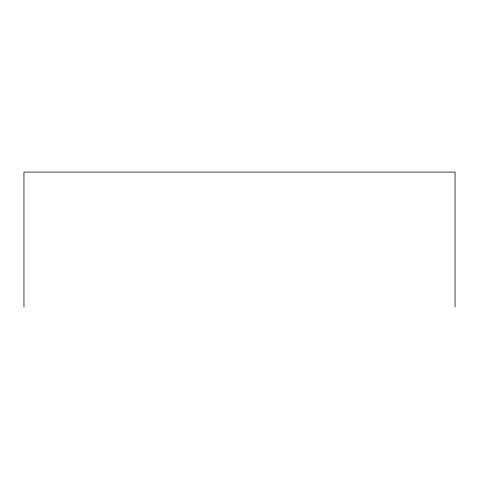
<?xml version="1.0" encoding="UTF-8"?>
<svg xmlns="http://www.w3.org/2000/svg" width="479" height="479" viewBox="0 0 479 479"><rect width="100%" height="100%" fill="white"/><g stroke="black" fill="none" stroke-linecap="round" stroke-linejoin="round"><path stroke-width="0.72" d="M455.05 306.937L455.05 172.063L23.95 172.063L23.95 306.937"/></g></svg>
